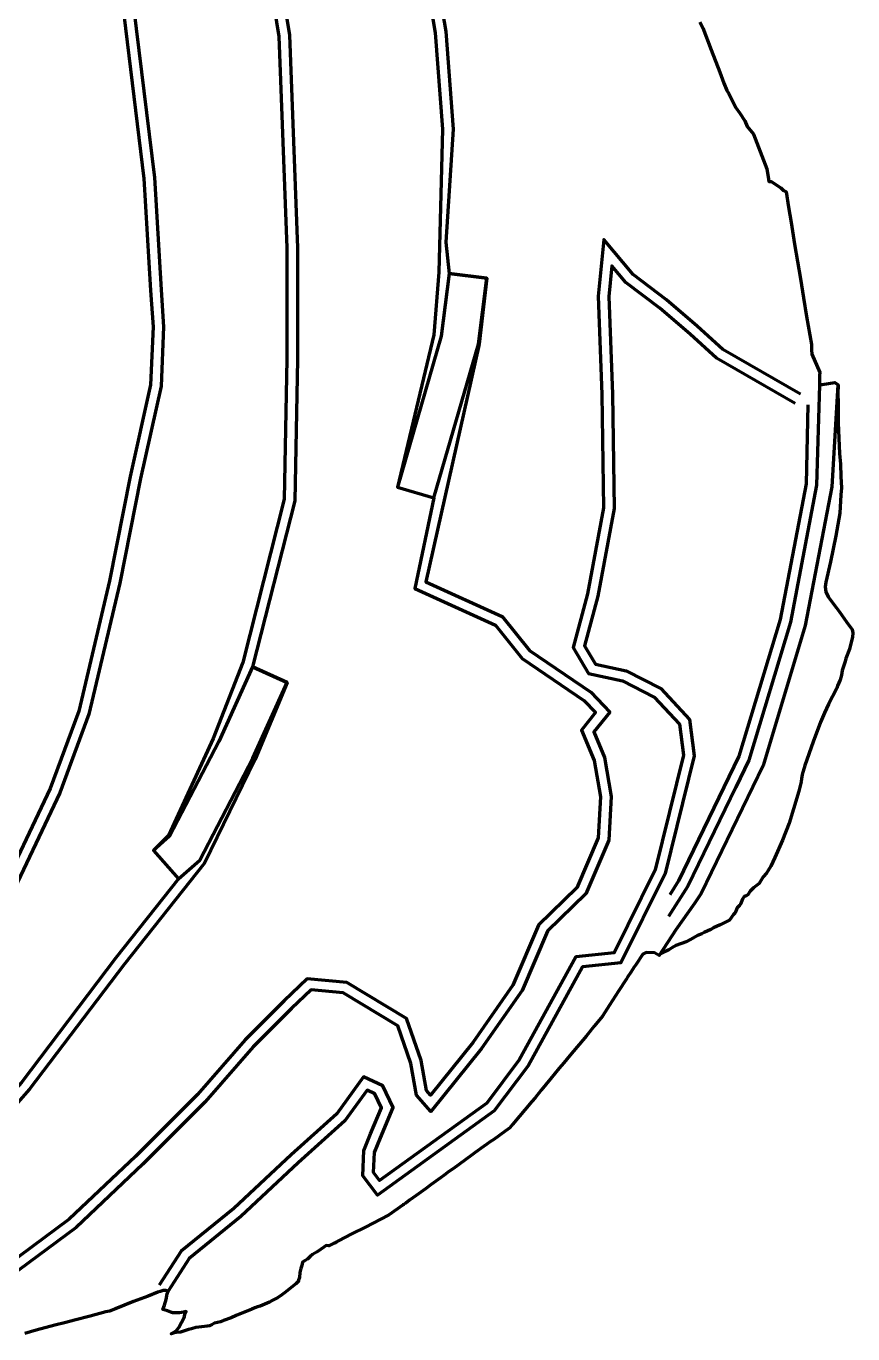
# Model space of a CAD drawing. Extents: x 334605 to 338795, y 3217454 to 3219673.
# Drawn here: x 338250 to 338795, y 3217494 to 3218357 of the extents above; entities that cross this region are included whole.
import ezdxf

# ---------------------------------------------------------------- set-up
doc = ezdxf.new("R2010")
doc.units = 0
doc.header["$MEASUREMENT"] = 0
for name, color, linetype, true_color in [('CREST', 5, 'Continuous', 0x0000ff), ('RAMP', 14, 'Continuous', 0xac0000), ('TOE', 94, 'Continuous', 0x00ac00)]:
    doc.layers.add(name, color=color, linetype=linetype, true_color=true_color)

msp = doc.modelspace()

# ---------------------------------------------------------------- linework, layer by layer
at = {"layer": 'CREST', "color": 5, "lineweight": 100, "true_color": 0x0000ff}
for points in [[(338404.507, 3218467.452, 1708.41), (338423.581, 3218350.803, 1708.41), (338428.875, 3218210.751, 1708.41), (338428.875, 3218137.069, 1708.41), (338427.099, 3218043.856, 1708.41), (338399.197, 3217934.298, 1708.41), (338421.969, 3217923.982, 1708.41), (338400.812, 3217873.501, 1708.41), (338367.465, 3217804.914, 1708.41), (338314.473, 3217738.135, 1708.41), (338251.964, 3217655.705, 1708.41), (338223.324, 3217623.601, 1708.41), (338180.862, 3217590.752, 1708.41), (338160.832, 3217568.319, 1708.41), (338125.58, 3217545.886, 1708.41), (338031.04, 3217516.242, 1708.41), (337929.031, 3217504.088, 1708.41), (337812.611, 3217512.825, 1708.41), (337815.516, 3217537.656, 1708.41), (337747.29, 3217549.281, 1708.41), (337656.757, 3217576.521, 1708.41), (337304.235, 3217745.572, 1708.41), (337257.817, 3217769.609, 1708.41)], [(338517.765, 3218405.901, 1723.41), (338526.678, 3218353.237, 1723.41), (338531.545, 3218288.98, 1723.41), (338526.688, 3218214.447, 1723.41), (338528.956, 3218193.735, 1723.41), (338553.759, 3218190.599, 1723.41), (338548.732, 3218147.155, 1723.41), (338513.59, 3217990.361, 1723.41), (338563.863, 3217967.482, 1723.41), (338581.94, 3217945.067, 1723.41), (338622.432, 3217917.59, 1723.41), (338634.938, 3217904.482, 1723.41), (338624.362, 3217891.512, 1723.41), (338631.464, 3217874.644, 1723.41), (338635.903, 3217848.9, 1723.41), (338634.244, 3217820.002, 1723.41), (338619.06, 3217784.572, 1723.41), (338593.752, 3217759.987, 1723.41), (338577.121, 3217720.941, 1723.41), (338550.368, 3217682.618, 1723.41), (338516.945, 3217641.167, 1723.41), (338507.409, 3217651.757, 1723.41), (338503.69, 3217672.835, 1723.41), (338495.011, 3217697.633, 1723.41), (338459.054, 3217719.331, 1723.41), (338437.831, 3217721.303, 1723.41), (338424.895, 3217709.016, 1723.41), (338399.502, 3217683.623, 1723.41), (338367.873, 3217647.443, 1723.41), (338326.777, 3217606.348, 1723.41), (338282.704, 3217564.657, 1723.41), (338206.719, 3217508.533, 1723.41)], [(338318.788, 3218384.202, 1693.41), (338334.382, 3218257.088, 1693.41), (338338.742, 3218182.974, 1693.41), (338340.476, 3218158.631, 1693.41), (338338.873, 3218119.373, 1693.41), (338325.253, 3218058.482, 1693.41), (338311.633, 3217989.58, 1693.41), (338291.169, 3217903.071, 1693.41), (338271.964, 3217851.261, 1693.41), (338236.007, 3217775.628, 1693.41)], [(338694.423, 3218359.569, 1724.839), (338696.346, 3218355.743, 1724.999), (338701.934, 3218341.156, 1724.998), (338707.523, 3218326.57, 1724.996), (338710.242, 3218319.151, 1724.748), (338712.304, 3218314.5, 1725.31), (338713.474, 3218312.492, 1726.111), (338717.893, 3218303.384, 1727.973), (338720.701, 3218299.47, 1730.593), (338724.171, 3218294.371, 1733.628), (338725.735, 3218290.754, 1733.985), (338729.815, 3218285.637, 1738.229), (338734.239, 3218274.139, 1738.265), (338738.663, 3218262.641, 1738.302), (338739.76, 3218255.908, 1738.323), (338740.028, 3218254.501, 1738.41), (338741.457, 3218254.37, 1738.41), (338747.816, 3218250.132, 1738.41), (338749.636, 3218248.512, 1738.41), (338751.292, 3218247.473, 1738.41), (338752.98, 3218237.41, 1738.556), (338754.668, 3218227.347, 1738.702), (338756.928, 3218213.078, 1738.603), (338758.872, 3218201.595, 1738.81), (338760.815, 3218190.112, 1739.017), (338762.852, 3218177.722, 1739.1), (338764.888, 3218165.332, 1739.184), (338768.094, 3218146.976, 1739.729), (338768.012, 3218143.295, 1739.817), (338768.343, 3218140.473, 1740.787), (338773.488, 3218128.329, 1753.415), (338773.367, 3218126.362, 1753.271), (338773.351, 3218120.101, 1753.6), (338774.473, 3218120.632, 1753.602), (338775.195, 3218120.445, 1753.602), (338783.389, 3218121.843, 1753.452), (338785.68, 3218120.263, 1753.49), (338785.673, 3218117.315, 1753.61), (338785.543, 3218116.693, 1753.546), (338785.649, 3218106.001, 1754.075), (338785.755, 3218095.308, 1754.604), (338786.119, 3218085.178, 1755.287), (338786.482, 3218075.049, 1755.97), (338787.25, 3218067.995, 1756.804), (338787.412, 3218059.794, 1757.265), (338788.004, 3218052.289, 1757.685), (338787.493, 3218047.87, 1757.898), (338786.81, 3218035.638, 1758.955), (338784.263, 3218020.779, 1759.144), (338780.735, 3218003.507, 1759.001), (338777.582, 3217990.258, 1758.606), (338777.046, 3217987.111, 1758.649), (338777.494, 3217983.712, 1759.349), (338779.06, 3217980.389, 1760.753), (338784.572, 3217973.231, 1765.142), (338786.587, 3217970.622, 1766.746), (338791.201, 3217964.114, 1770.482), (338794.974, 3217959.016, 1773.511), (338795.403, 3217956.791, 1774.056), (338795.109, 3217953.847, 1774.228), (338793.564, 3217947.989, 1774.365), (338793.102, 3217946.032, 1774.445), (338790.82, 3217939.796, 1774.195), (338790.275, 3217937.798, 1774.23), (338788.703, 3217933.233, 1774.108), (338788.327, 3217931.978, 1774.11), (338787.957, 3217928.826, 1774.471), (338787.076, 3217925.764, 1774.497), (338785.33, 3217921.694, 1774.174), (338784.816, 3217920.281, 1774.119), (338779.286, 3217909.807, 1772.644), (338776.755, 3217903.98, 1772.163), (338774.016, 3217897.834, 1771.612), (338769.195, 3217884.781, 1771.061), (338763.595, 3217869.214, 1770.497), (338761.917, 3217863.257, 1770.57), (338761.474, 3217860.457, 1770.819), (338761.252, 3217858.409, 1771.159), (338759.771, 3217852.31, 1772.022), (338756.325, 3217840.785, 1773.276), (338753.252, 3217831.13, 1774.217), (338748.956, 3217819.948, 1774.877), (338743.968, 3217808.56, 1775.191), (338741.232, 3217802.781, 1775.231), (338739.593, 3217799.993, 1775.063), (338738.324, 3217798.264, 1774.812), (338736.175, 3217795.952, 1774.212), (338733.456, 3217791.392, 1773.916), (338732.647, 3217790.896, 1773.584), (338729.777, 3217788.674, 1772.537), (338727.569, 3217786.499, 1771.863), (338726.17, 3217783.999, 1771.755), (338724.963, 3217783.29, 1771.251), (338723.571, 3217782.838, 1770.566), (338722.601, 3217781.013, 1770.516), (338721.248, 3217777.924, 1770.601), (338720.636, 3217776.93, 1770.525), (338719.112, 3217775.37, 1770.077), (338718.529, 3217774.211, 1770.065), (338717.799, 3217772.106, 1770.235), (338716.656, 3217771.013, 1770.004), (338714.038, 3217767.302, 1769.91), (338707.889, 3217764.225, 1769.68), (338703.349, 3217762.205, 1769.364), (338701.752, 3217761.099, 1769.483), (338697.257, 3217759.066, 1769.189), (338695.798, 3217758.306, 1769.152), (338692.907, 3217757.19, 1768.851), (338690.266, 3217755.505, 1767.445), (338685.376, 3217752.94, 1764.506), (338678.519, 3217750.533, 1759.669), (338675.908, 3217749, 1758.197), (338673.875, 3217747.707, 1757.112), (338669.345, 3217745.564, 1754.249), (338668.003, 3217744.722, 1753.527), (338667.448, 3217744.07, 1753.41), (338664.411, 3217745.615, 1752.509), (338658.877, 3217745.941, 1751.136), (338656.737, 3217744.919, 1750.837), (338652.082, 3217737.716, 1750.744), (338650.858, 3217735.953, 1750.55), (338649.095, 3217733.196, 1750.524), (338646.693, 3217729.597, 1750.307), (338645.872, 3217728.232, 1750.387), (338640.636, 3217720.351, 1749.954), (338634.753, 3217711.149, 1749.865), (338630.114, 3217703.89, 1749.798), (338624.743, 3217697.274, 1749.957), (338619.478, 3217691.019, 1749.801), (338608.522, 3217678.011, 1749.46), (338604.527, 3217673.072, 1749.605), (338601.503, 3217669.616, 1749.328), (338595.865, 3217662.644, 1749.533), (338589.675, 3217655.209, 1749.458), (338585.604, 3217650.164, 1749.622), (338583.487, 3217647.697, 1749.492), (338570.832, 3217632.468, 1749.38), (338568.914, 3217630.3, 1749.301), (338565.906, 3217628.083, 1749.375), (338558.333, 3217622.708, 1749.209), (338556.166, 3217621.192, 1749.122), (338553.866, 3217619.489, 1749.193), (338551.63, 3217617.969, 1749.027), (338546.054, 3217613.969, 1748.977), (338543.509, 3217612.046, 1749.125), (338531.698, 3217603.523, 1749.106), (338528.796, 3217601.521, 1748.941), (338525.537, 3217599.081, 1749.09), (338523.162, 3217597.427, 1748.981), (338517.154, 3217593.01, 1749.115), (338513.256, 3217590.179, 1749.141), (338507.239, 3217585.756, 1749.272), (338502.857, 3217582.646, 1749.178), (338500.287, 3217580.739, 1749.273), (338498.761, 3217579.721, 1749.13), (338498.513, 3217579.506, 1749.193), (338488.981, 3217572.71, 1749.218), (338473.719, 3217564.914, 1749.281), (338464.755, 3217560.399, 1749.202), (338455.791, 3217555.883, 1749.123), (338454.881, 3217555.174, 1749.593), (338454.301, 3217554.885, 1749.583), (338453.812, 3217554.515, 1749.814), (338452.625, 3217554.128, 1750.473), (338449.56, 3217552.47, 1750.668), (338447.772, 3217552.682, 1750.338), (338446.272, 3217551.703, 1750.969), (338441.87, 3217548.505, 1753.7), (338440.3, 3217547.632, 1753.947), (338438.759, 3217546.722, 1753.758), (338437.118, 3217545.369, 1753.716), (338435.531, 3217543.75, 1753.674), (338433.815, 3217542.796, 1753.769), (338432.208, 3217541.708, 1754.227), (338431.725, 3217539.46, 1754.226), (338430.955, 3217537.542, 1754.207), (338430.329, 3217534.954, 1754.19), (338430.092, 3217531.508, 1754.246), (338429.564, 3217529.839, 1754.361), (338429.726, 3217529.324, 1754.137), (338427.807, 3217527.535, 1755.693), (338420.138, 3217521.483, 1759.76), (338418.454, 3217520.075, 1760.865), (338415.598, 3217518.098, 1761.905), (338412.215, 3217516.421, 1762.561), (338410.298, 3217515.42, 1763.114), (338404.206, 3217512.739, 1763.764), (338402.37, 3217512.344, 1763.053), (338400.593, 3217511.672, 1763.002), (338398.685, 3217510.799, 1763.278), (338388.242, 3217506.561, 1763.609), (338385.047, 3217505.115, 1764.044), (338379.927, 3217503.272, 1763.765), (338379.029, 3217502.836, 1763.934), (338377.98, 3217502.473, 1763.841), (338374.141, 3217501.513, 1762.759), (338372.58, 3217500.634, 1763.295), (338370.64, 3217499.751, 1763.542), (338369.197, 3217499.465, 1762.987), (338361.807, 3217498.573, 1758.881), (338358.789, 3217497.689, 1757.679), (338356.941, 3217497.256, 1756.563), (338351.505, 3217495.55, 1754.801), (338348.844, 3217495.301, 1753.949), (338346.819, 3217494.878, 1753.552), (338345.398, 3217494.454, 1753.41), (338348.81, 3217496.55, 1753.692), (338350.427, 3217498.63, 1753.709), (338354.06, 3217505.126, 1753.751), (338354.351, 3217505.881, 1753.755), (338354.482, 3217507.36, 1753.58), (338355.403, 3217509.105, 1753.41), (338353.522, 3217508.661, 1752.828), (338350.931, 3217508.346, 1751.434), (338348.042, 3217508.223, 1749.424), (338346.565, 3217508.312, 1748.094), (338345.211, 3217508.702, 1746.258), (338342.963, 3217509.686, 1742.539), (338339.858, 3217510.541, 1738.41), (338341.112, 3217513.305, 1738.41), (338342.201, 3217517.081, 1738.41), (338342.836, 3217520.767, 1738.41), (338343.433, 3217522.677, 1738.41), (338341.932, 3217523.117, 1736.359), (338340.151, 3217522.93, 1735.341), (338338.229, 3217522.488, 1734.722), (338336.718, 3217522.007, 1734.503), (338330.2, 3217519.38, 1734.8), (338320.491, 3217515.735, 1734.352), (338308.686, 3217510.958, 1734.67), (338304.646, 3217509.519, 1734.7), (338302.297, 3217508.879, 1734.8), (338291.932, 3217506.194, 1734.651), (338281.566, 3217503.508, 1734.502), (338275.86, 3217501.961, 1734.8), (338268.551, 3217500.142, 1734.356), (338256.437, 3217496.78, 1734.697), (338248.912, 3217494.593, 1735.111)], [(338694.423, 3218359.569, 1724.839), (338696.346, 3218355.743, 1724.999), (338701.934, 3218341.156, 1724.998), (338707.523, 3218326.57, 1724.996), (338710.242, 3218319.151, 1724.748), (338712.304, 3218314.5, 1725.31), (338713.474, 3218312.492, 1726.111), (338717.893, 3218303.384, 1727.973), (338720.701, 3218299.47, 1730.593), (338724.171, 3218294.371, 1733.628), (338725.735, 3218290.754, 1733.985), (338729.815, 3218285.637, 1738.229), (338734.239, 3218274.139, 1738.265), (338738.663, 3218262.641, 1738.302), (338739.76, 3218255.908, 1738.323), (338740.028, 3218254.501, 1738.41), (338741.457, 3218254.37, 1738.41), (338747.816, 3218250.132, 1738.41), (338749.636, 3218248.512, 1738.41), (338751.292, 3218247.473, 1738.41), (338752.98, 3218237.41, 1738.556), (338754.668, 3218227.347, 1738.702), (338756.928, 3218213.078, 1738.603), (338758.872, 3218201.595, 1738.81), (338760.815, 3218190.112, 1739.017), (338762.852, 3218177.722, 1739.1), (338764.888, 3218165.332, 1739.184), (338768.094, 3218146.976, 1739.729), (338768.012, 3218143.295, 1739.817), (338768.343, 3218140.473, 1740.787), (338773.488, 3218128.329, 1753.415), (338773.367, 3218126.362, 1753.271), (338773.351, 3218120.101, 1753.6), (338774.473, 3218120.632, 1753.602), (338775.195, 3218120.445, 1753.602), (338783.389, 3218121.843, 1753.452), (338785.68, 3218120.263, 1753.49), (338785.673, 3218117.315, 1753.61), (338785.543, 3218116.693, 1753.546), (338785.649, 3218106.001, 1754.075), (338785.755, 3218095.308, 1754.604), (338786.119, 3218085.178, 1755.287), (338786.482, 3218075.049, 1755.97), (338787.25, 3218067.995, 1756.804), (338787.412, 3218059.794, 1757.265), (338788.004, 3218052.289, 1757.685), (338787.493, 3218047.87, 1757.898), (338786.81, 3218035.638, 1758.955), (338784.263, 3218020.779, 1759.144), (338780.735, 3218003.507, 1759.001), (338777.582, 3217990.258, 1758.606), (338777.046, 3217987.111, 1758.649), (338777.494, 3217983.712, 1759.349), (338779.06, 3217980.389, 1760.753), (338784.572, 3217973.231, 1765.142), (338786.587, 3217970.622, 1766.746), (338791.201, 3217964.114, 1770.482), (338794.974, 3217959.016, 1773.511), (338795.403, 3217956.791, 1774.056), (338795.109, 3217953.847, 1774.228), (338793.564, 3217947.989, 1774.365), (338793.102, 3217946.032, 1774.445), (338790.82, 3217939.796, 1774.195), (338790.275, 3217937.798, 1774.23), (338788.703, 3217933.233, 1774.108), (338788.327, 3217931.978, 1774.11), (338787.957, 3217928.826, 1774.471), (338787.076, 3217925.764, 1774.497), (338785.33, 3217921.694, 1774.174), (338784.816, 3217920.281, 1774.119), (338779.286, 3217909.807, 1772.644), (338776.755, 3217903.98, 1772.163), (338774.016, 3217897.834, 1771.612), (338769.195, 3217884.781, 1771.061), (338763.595, 3217869.214, 1770.497), (338761.917, 3217863.257, 1770.57), (338761.474, 3217860.457, 1770.819), (338761.252, 3217858.409, 1771.159), (338759.771, 3217852.31, 1772.022), (338756.325, 3217840.785, 1773.276), (338753.252, 3217831.13, 1774.217), (338748.956, 3217819.948, 1774.877), (338743.968, 3217808.56, 1775.191), (338741.232, 3217802.781, 1775.231), (338739.593, 3217799.993, 1775.063), (338738.324, 3217798.264, 1774.812), (338736.175, 3217795.952, 1774.212), (338733.456, 3217791.392, 1773.916), (338732.647, 3217790.896, 1773.584), (338729.777, 3217788.674, 1772.537), (338727.569, 3217786.499, 1771.863), (338726.17, 3217783.999, 1771.755), (338724.963, 3217783.29, 1771.251), (338723.571, 3217782.838, 1770.566), (338722.601, 3217781.013, 1770.516), (338721.248, 3217777.924, 1770.601), (338720.636, 3217776.93, 1770.525), (338719.112, 3217775.37, 1770.077), (338718.529, 3217774.211, 1770.065), (338717.799, 3217772.106, 1770.235), (338716.656, 3217771.013, 1770.004), (338714.038, 3217767.302, 1769.91), (338707.889, 3217764.225, 1769.68), (338703.349, 3217762.205, 1769.364), (338701.752, 3217761.099, 1769.483), (338697.257, 3217759.066, 1769.189), (338695.798, 3217758.306, 1769.152), (338692.907, 3217757.19, 1768.851), (338690.266, 3217755.505, 1767.445), (338685.376, 3217752.94, 1764.506), (338678.519, 3217750.533, 1759.669), (338675.908, 3217749, 1758.197), (338673.875, 3217747.707, 1757.112), (338669.345, 3217745.564, 1754.249), (338668.003, 3217744.722, 1753.527), (338667.448, 3217744.07, 1753.41), (338664.411, 3217745.615, 1752.509), (338658.877, 3217745.941, 1751.136), (338656.737, 3217744.919, 1750.837), (338652.082, 3217737.716, 1750.744), (338650.858, 3217735.953, 1750.55), (338649.095, 3217733.196, 1750.524), (338646.693, 3217729.597, 1750.307), (338645.872, 3217728.232, 1750.387), (338640.636, 3217720.351, 1749.954), (338634.753, 3217711.149, 1749.865), (338630.114, 3217703.89, 1749.798), (338624.743, 3217697.274, 1749.957), (338619.478, 3217691.019, 1749.801), (338608.522, 3217678.011, 1749.46), (338604.527, 3217673.072, 1749.605), (338601.503, 3217669.616, 1749.328), (338595.865, 3217662.644, 1749.533), (338589.675, 3217655.209, 1749.458), (338585.604, 3217650.164, 1749.622), (338583.487, 3217647.697, 1749.492), (338570.832, 3217632.468, 1749.38), (338568.914, 3217630.3, 1749.301), (338565.906, 3217628.083, 1749.375), (338558.333, 3217622.708, 1749.209), (338556.166, 3217621.192, 1749.122), (338553.866, 3217619.489, 1749.193), (338551.63, 3217617.969, 1749.027), (338546.054, 3217613.969, 1748.977), (338543.509, 3217612.046, 1749.125), (338531.698, 3217603.523, 1749.106), (338528.796, 3217601.521, 1748.941), (338525.537, 3217599.081, 1749.09), (338523.162, 3217597.427, 1748.981), (338517.154, 3217593.01, 1749.115), (338513.256, 3217590.179, 1749.141), (338507.239, 3217585.756, 1749.272), (338502.857, 3217582.646, 1749.178), (338500.287, 3217580.739, 1749.273), (338498.761, 3217579.721, 1749.13), (338498.513, 3217579.506, 1749.193), (338488.981, 3217572.71, 1749.218), (338473.719, 3217564.914, 1749.281), (338464.755, 3217560.399, 1749.202), (338455.791, 3217555.883, 1749.123), (338454.881, 3217555.174, 1749.593), (338454.301, 3217554.885, 1749.583), (338453.812, 3217554.515, 1749.814), (338452.625, 3217554.128, 1750.473), (338449.56, 3217552.47, 1750.668), (338447.772, 3217552.682, 1750.338), (338446.272, 3217551.703, 1750.969), (338441.87, 3217548.505, 1753.7), (338440.3, 3217547.632, 1753.947), (338438.759, 3217546.722, 1753.758), (338437.118, 3217545.369, 1753.716), (338435.531, 3217543.75, 1753.674), (338433.815, 3217542.796, 1753.769), (338432.208, 3217541.708, 1754.227), (338431.725, 3217539.46, 1754.226), (338430.955, 3217537.542, 1754.207), (338430.329, 3217534.954, 1754.19), (338430.092, 3217531.508, 1754.246), (338429.564, 3217529.839, 1754.361), (338429.726, 3217529.324, 1754.137), (338427.807, 3217527.535, 1755.693), (338420.138, 3217521.483, 1759.76), (338418.454, 3217520.075, 1760.865), (338415.598, 3217518.098, 1761.905), (338412.215, 3217516.421, 1762.561), (338410.298, 3217515.42, 1763.114), (338404.206, 3217512.739, 1763.764), (338402.37, 3217512.344, 1763.053), (338400.593, 3217511.672, 1763.002), (338398.685, 3217510.799, 1763.278), (338388.242, 3217506.561, 1763.609), (338385.047, 3217505.115, 1764.044), (338379.927, 3217503.272, 1763.765), (338379.029, 3217502.836, 1763.934), (338377.98, 3217502.473, 1763.841), (338374.141, 3217501.513, 1762.759), (338372.58, 3217500.634, 1763.295), (338370.64, 3217499.751, 1763.542), (338369.197, 3217499.465, 1762.987), (338361.807, 3217498.573, 1758.881), (338358.789, 3217497.689, 1757.679), (338356.941, 3217497.256, 1756.563), (338351.505, 3217495.55, 1754.801), (338348.844, 3217495.301, 1753.949), (338346.819, 3217494.878, 1753.552), (338345.398, 3217494.454, 1753.41), (338348.81, 3217496.55, 1753.692), (338350.427, 3217498.63, 1753.709), (338354.06, 3217505.126, 1753.751), (338354.351, 3217505.881, 1753.755), (338354.482, 3217507.36, 1753.58), (338355.403, 3217509.105, 1753.41), (338353.522, 3217508.661, 1752.828), (338350.931, 3217508.346, 1751.434), (338348.042, 3217508.223, 1749.424), (338346.565, 3217508.312, 1748.094), (338345.211, 3217508.702, 1746.258), (338342.963, 3217509.686, 1742.539), (338339.858, 3217510.541, 1738.41), (338341.112, 3217513.305, 1738.41), (338342.201, 3217517.081, 1738.41), (338342.836, 3217520.767, 1738.41), (338343.433, 3217522.677, 1738.41), (338341.932, 3217523.117, 1736.359), (338340.151, 3217522.93, 1735.341), (338338.229, 3217522.488, 1734.722), (338336.718, 3217522.007, 1734.503), (338330.2, 3217519.38, 1734.8), (338320.491, 3217515.735, 1734.352), (338308.686, 3217510.958, 1734.67), (338304.646, 3217509.519, 1734.7), (338302.297, 3217508.879, 1734.8), (338291.932, 3217506.194, 1734.651), (338281.566, 3217503.508, 1734.502), (338275.86, 3217501.961, 1734.8), (338268.551, 3217500.142, 1734.356), (338256.437, 3217496.78, 1734.697), (338248.912, 3217494.593, 1735.111)], [(338757.422, 3218108.011, 1738.41), (338705.433, 3218137.957, 1738.41), (338687.964, 3218153.762, 1738.41), (338668, 3218170.814, 1738.41), (338645.541, 3218187.867, 1738.41), (338636.39, 3218198.862, 1738.41), (338634.357, 3218178.53, 1738.41), (338636.68, 3218114.05, 1738.41), (338637.89, 3218038.658, 1738.41), (338627.169, 3217980.886, 1738.41), (338618.236, 3217948.13, 1738.41), (338625.431, 3217936.043, 1738.41), (338645.806, 3217931.677, 1738.41), (338668.605, 3217920.035, 1738.41), (338687.525, 3217899.66, 1738.41), (338690.695, 3217875.663, 1738.41), (338671.587, 3217798.07, 1738.41), (338642.338, 3217739.155, 1738.41), (338616.945, 3217736.528, 1738.41), (338581.045, 3217671.295, 1738.41), (338558.711, 3217641.535, 1738.41), (338481.572, 3217585.821, 1738.41), (338471.95, 3217598.557, 1738.41), (338472.701, 3217615.455, 1738.41), (338477.105, 3217626.296, 1738.41), (338484.219, 3217643.573, 1738.41), (338479.852, 3217652.689, 1738.41), (338474.734, 3217655.091, 1738.41), (338460.096, 3217634.908, 1738.41), (338429.277, 3217607.25, 1738.41), (338391.326, 3217571.862, 1738.41), (338357.369, 3217544.211, 1738.41), (338343.433, 3217522.677, 1738.41)], [(338757.422, 3218108.011, 1738.41), (338705.433, 3218137.957, 1738.41), (338687.964, 3218153.762, 1738.41), (338668, 3218170.814, 1738.41), (338645.541, 3218187.867, 1738.41), (338636.39, 3218198.862, 1738.41), (338634.357, 3218178.53, 1738.41), (338636.68, 3218114.05, 1738.41), (338637.89, 3218038.658, 1738.41), (338627.169, 3217980.886, 1738.41), (338618.236, 3217948.13, 1738.41), (338625.431, 3217936.043, 1738.41), (338645.806, 3217931.677, 1738.41), (338668.605, 3217920.035, 1738.41), (338687.525, 3217899.66, 1738.41), (338690.695, 3217875.663, 1738.41), (338671.587, 3217798.07, 1738.41), (338642.338, 3217739.155, 1738.41), (338616.945, 3217736.528, 1738.41), (338581.045, 3217671.295, 1738.41), (338558.711, 3217641.535, 1738.41), (338481.572, 3217585.821, 1738.41), (338471.95, 3217598.557, 1738.41), (338472.701, 3217615.455, 1738.41), (338477.105, 3217626.296, 1738.41), (338484.219, 3217643.573, 1738.41), (338479.852, 3217652.689, 1738.41), (338474.734, 3217655.091, 1738.41), (338460.096, 3217634.908, 1738.41), (338429.277, 3217607.25, 1738.41), (338391.326, 3217571.862, 1738.41), (338357.369, 3217544.211, 1738.41), (338343.433, 3217522.677, 1738.41)], [(338773.351, 3218120.101, 1753.6), (338771.472, 3218054.13, 1753.41), (338754.209, 3217963.895, 1753.41), (338726.764, 3217872.85, 1753.41), (338718.22, 3217854.935, 1752.888), (338686.464, 3217789.788, 1753.41), (338673.808, 3217769.701, 1753.41)], [(338773.351, 3218120.101, 1753.6), (338771.472, 3218054.13, 1753.41), (338754.209, 3217963.895, 1753.41), (338726.764, 3217872.85, 1753.41), (338718.22, 3217854.935, 1752.888), (338686.464, 3217789.788, 1753.41), (338673.808, 3217769.701, 1753.41)]]:
    msp.add_polyline3d(points, dxfattribs=at)
at = {"layer": 'RAMP', "color": 14, "lineweight": 100, "true_color": 0xac0000}
for points in [[(338553.759, 3218190.599, 1723.41), (338528.956, 3218193.735, 1723.41), (338523.719, 3218152.316, 1719.101), (338494.851, 3218052.85, 1708.41), (338518.86, 3218045.882, 1708.41), (338548.275, 3218147.232, 1719.017), (338553.759, 3218190.599, 1723.41)], [(338421.969, 3217923.982, 1708.41), (338399.197, 3217934.298, 1708.41), (338376.908, 3217885.094, 1702.564), (338344.27, 3217822.578, 1694.932), (338333.731, 3217813.261, 1693.41), (338350.289, 3217794.531, 1693.41), (338364.292, 3217806.91, 1695.289), (338399.393, 3217874.143, 1702.911), (338421.969, 3217923.982, 1708.41)]]:
    msp.add_polyline3d(points, dxfattribs=at)
at = {"layer": 'TOE', "color": 94, "lineweight": 100, "true_color": 0x00ac00}
for points in [[(338397.819, 3218464.973, 1693.41), (338416.602, 3218350.103, 1693.41), (338421.875, 3218210.619, 1693.41), (338421.875, 3218137.136, 1693.41), (338420.116, 3218044.799, 1693.41), (338392.821, 3217937.186, 1693.41), (338373.066, 3217886.965, 1693.41), (338343.701, 3217823.023, 1693.41), (338333.731, 3217813.261, 1693.41), (338350.289, 3217794.531, 1693.41), (338308.942, 3217742.426, 1693.41), (338246.555, 3217660.157, 1693.41), (338218.53, 3217628.743, 1693.41), (338176.069, 3217595.895, 1693.41), (338156.256, 3217573.704, 1693.41), (338122.603, 3217552.288, 1693.41), (338029.566, 3217523.116, 1693.41), (337960.736, 3217514.915, 1693.41), (337954.71, 3217539.178, 1693.41)], [(338510.918, 3218404.41, 1708.41), (338519.722, 3218352.387, 1708.41), (338524.537, 3218288.811, 1708.41), (338522.011, 3218194.613, 1708.41), (338518.819, 3218153.33, 1708.41), (338494.851, 3218052.85, 1708.41), (338518.86, 3218045.882, 1708.41), (338506.182, 3217986.042, 1708.41), (338559.455, 3217961.797, 1708.41), (338577.146, 3217939.86, 1708.41), (338617.883, 3217912.217, 1708.41), (338625.61, 3217904.119, 1708.41), (338616.277, 3217892.674, 1708.41), (338624.702, 3217872.666, 1708.41), (338628.868, 3217848.5, 1708.41), (338627.326, 3217821.63, 1708.41), (338613.177, 3217788.616, 1708.41), (338587.864, 3217764.026, 1708.41), (338570.966, 3217724.352, 1708.41), (338544.766, 3217686.823, 1708.41), (338516.651, 3217651.955, 1708.41), (338513.954, 3217654.949, 1708.41), (338510.484, 3217674.611, 1708.41), (338500.785, 3217702.324, 1708.41), (338461.298, 3217726.152, 1708.41), (338435.315, 3217728.567, 1708.41), (338420.009, 3217714.03, 1708.41), (338394.386, 3217688.407, 1708.41), (338362.757, 3217652.227, 1708.41), (338321.896, 3217611.366, 1708.41), (338278.203, 3217570.035, 1708.41), (338203.214, 3217514.646, 1708.41)], [(338311.923, 3218382.67, 1678.41), (338327.407, 3218256.456, 1678.41), (338331.757, 3218182.52, 1678.41), (338333.466, 3218158.525, 1678.41), (338331.904, 3218120.287, 1678.41), (338318.403, 3218059.925, 1678.41), (338304.791, 3217991.065, 1678.41), (338284.456, 3217905.101, 1678.41), (338265.509, 3217853.986, 1678.41), (338230.035, 3217779.369, 1678.41)], [(338760.916, 3218114.077, 1723.41), (338709.575, 3218143.649, 1723.41), (338692.587, 3218159.02, 1723.41), (338672.394, 3218176.268, 1723.41), (338650.41, 3218192.959, 1723.41), (338631.086, 3218216.176, 1723.41), (338627.344, 3218178.753, 1723.41), (338629.682, 3218113.868, 1723.41), (338630.879, 3218039.246, 1723.41), (338620.34, 3217982.449, 1723.41), (338610.7, 3217947.103, 1723.41), (338620.979, 3217929.838, 1723.41), (338643.44, 3217925.025, 1723.41), (338664.319, 3217914.364, 1723.41), (338680.877, 3217896.532, 1723.41), (338683.582, 3217876.055, 1723.41), (338664.974, 3217800.492, 1723.41), (338637.783, 3217745.721, 1723.41), (338612.58, 3217743.114, 1723.41), (338575.15, 3217675.102, 1723.41), (338553.751, 3217646.587, 1723.41), (338483.027, 3217595.507, 1723.41), (338479.055, 3217600.765, 1723.41), (338479.641, 3217613.939, 1723.41), (338483.584, 3217623.646, 1723.41), (338491.878, 3217643.788, 1723.41), (338485.087, 3217657.965, 1723.41), (338472.467, 3217663.887, 1723.41), (338454.867, 3217639.621, 1723.41), (338424.552, 3217612.415, 1723.41), (338386.724, 3217577.142, 1723.41), (338352.093, 3217548.942, 1723.41), (338337.556, 3217526.48, 1723.41)], [(338785.572, 3218120.38, 1753.41), (338781.441, 3218053.02, 1753.41), (338763.934, 3217961.506, 1753.41), (338736.108, 3217869.202, 1753.41), (338695.215, 3217784.917, 1753.41), (338690.839, 3217778.242, 1753.41), (338678.479, 3217760.858, 1753.41), (338667.448, 3217744.07, 1753.41)], [(338785.572, 3218120.38, 1753.41), (338781.441, 3218053.02, 1753.41), (338763.934, 3217961.506, 1753.41), (338736.108, 3217869.202, 1753.41), (338695.215, 3217784.917, 1753.41), (338690.839, 3217778.242, 1753.41), (338678.479, 3217760.858, 1753.41), (338667.448, 3217744.07, 1753.41)], [(338765.741, 3218107.179, 1738.41), (338764.494, 3218054.908, 1738.41), (338747.402, 3217965.567, 1738.41), (338720.223, 3217875.404, 1738.41), (338680.338, 3217793.198, 1738.41), (338674.544, 3217783.984, 1738.41)], [(338765.741, 3218107.179, 1738.41), (338764.494, 3218054.908, 1738.41), (338747.402, 3217965.567, 1738.41), (338720.223, 3217875.404, 1738.41), (338680.338, 3217793.198, 1738.41), (338674.544, 3217783.984, 1738.41)]]:
    msp.add_polyline3d(points, dxfattribs=at)

doc.saveas('drawing.dxf')
